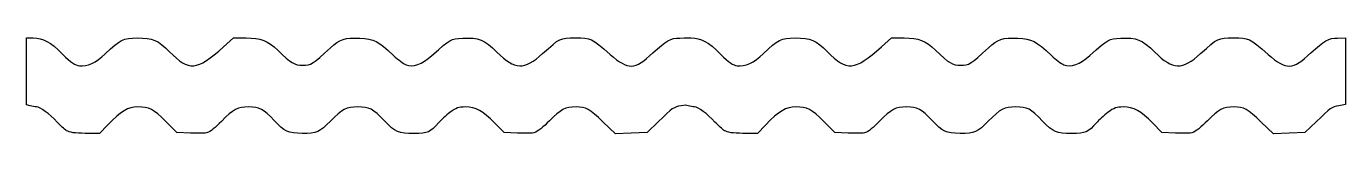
# Model space of a CAD drawing. Header units: centimetres. Extents: x -12.5 to 12.4, y 9.2 to 11.1.
import ezdxf

# ---------------------------------------------------------------- set-up
doc = ezdxf.new("R2010")
doc.units = ezdxf.units.CM
doc.header["$MEASUREMENT"] = 0
doc.layers.add('Layer 1', color=7, linetype='Continuous')

msp = doc.modelspace()

# ---------------------------------------------------------------- linework, layer by layer
at = {"layer": 'Layer 1'}
msp.add_open_spline([(-12.50168, 11.0369), (-12.50168, 11.0369), (-12.50168, 10.40584), (-12.50168, 10.40584), (-12.50168, 10.40584), (-12.50168, 10.40584), (-12.50168, 9.77478), (-12.50168, 9.77478), (-12.50168, 9.77478), (-12.50168, 9.77478), (-12.43211, 9.75389), (-12.43211, 9.75389), (-12.43211, 9.75389), (-12.39384, 9.74239), (-12.33845, 9.73299), (-12.30897, 9.73299), (-12.30897, 9.73299), (-12.24381, 9.73299), (-12.06822, 9.60311), (-11.92424, 9.44776), (-11.92424, 9.44776), (-11.86576, 9.38467), (-11.78432, 9.31088), (-11.74265, 9.28373), (-11.74265, 9.28373), (-11.69, 9.24941), (-11.58405, 9.23344), (-11.39549, 9.23253), (-11.39549, 9.23253), (-11.39549, 9.23253), (-11.12416, 9.23149), (-11.12416, 9.23149), (-11.12416, 9.23149), (-11.12416, 9.23149), (-10.97249, 9.38821), (-10.97249, 9.38821), (-10.97249, 9.38821), (-10.71138, 9.65799), (-10.58708, 9.7332), (-10.4027, 9.73299), (-10.4027, 9.73299), (-10.18039, 9.73273), (-10.10896, 9.695), (-9.87048, 9.45612), (-9.87048, 9.45612), (-9.87048, 9.45612), (-9.66316, 9.2482), (-9.66316, 9.2482), (-9.66316, 9.2482), (-9.66316, 9.2482), (-9.40991, 9.23671), (-9.40991, 9.23671), (-9.40991, 9.23671), (-9.27071, 9.23033), (-9.12461, 9.23496), (-9.08501, 9.24611), (-9.08501, 9.24611), (-9.04542, 9.25727), (-8.92903, 9.35182), (-8.82621, 9.45612), (-8.82621, 9.45612), (-8.59095, 9.69476), (-8.52465, 9.73013), (-8.30999, 9.73195), (-8.30999, 9.73195), (-8.10717, 9.73366), (-8.03442, 9.69435), (-7.83064, 9.47597), (-7.83064, 9.47597), (-7.63551, 9.26686), (-7.56553, 9.23426), (-7.30328, 9.23253), (-7.30328, 9.23253), (-7.02637, 9.23071), (-6.97401, 9.25364), (-6.77106, 9.46134), (-6.77106, 9.46134), (-6.54053, 9.69727), (-6.47224, 9.73299), (-6.25345, 9.73299), (-6.25345, 9.73299), (-6.03464, 9.73299), (-5.97327, 9.70046), (-5.74696, 9.46552), (-5.74696, 9.46552), (-5.54268, 9.25344), (-5.49, 9.23149), (-5.19248, 9.23149), (-5.19248, 9.23149), (-4.93518, 9.23149), (-4.88396, 9.25372), (-4.73191, 9.43209), (-4.73191, 9.43209), (-4.68906, 9.48236), (-4.59172, 9.57097), (-4.51554, 9.62851), (-4.51554, 9.62851), (-4.40028, 9.71557), (-4.35171, 9.73285), (-4.22613, 9.73195), (-4.22613, 9.73195), (-4.02981, 9.73053), (-3.89362, 9.65617), (-3.67442, 9.43104), (-3.67442, 9.43104), (-3.67442, 9.43104), (-3.49632, 9.2482), (-3.49632, 9.2482), (-3.49632, 9.2482), (-3.49632, 9.2482), (-3.24308, 9.23671), (-3.24308, 9.23671), (-3.24308, 9.23671), (-3.10387, 9.23048), (-2.95622, 9.23546), (-2.9147, 9.24716), (-2.9147, 9.24716), (-2.87318, 9.25886), (-2.74953, 9.3595), (-2.63989, 9.47075), (-2.63989, 9.47075), (-2.42432, 9.68949), (-2.34413, 9.73072), (-2.13828, 9.73195), (-2.13828, 9.73195), (-1.95001, 9.73307), (-1.88871, 9.69971), (-1.62554, 9.44776), (-1.62554, 9.44776), (-1.62554, 9.44776), (-1.39317, 9.22522), (-1.39317, 9.22522), (-1.39317, 9.22522), (-1.39317, 9.22522), (-1.09749, 9.23671), (-1.09749, 9.23671), (-1.09749, 9.23671), (-1.09749, 9.23671), (-0.80111, 9.2482), (-0.80111, 9.2482), (-0.80111, 9.2482), (-0.80111, 9.2482), (-0.59031, 9.45194), (-0.59031, 9.45194), (-0.59031, 9.45194), (-0.31086, 9.72251), (-0.30346, 9.72838), (-0.15896, 9.75389), (-0.15896, 9.75389), (-0.15896, 9.75389), (-0.07687, 9.76851), (-0.07687, 9.76851), (-0.07687, 9.76851), (-0.07687, 9.76851), (-0.02817, 9.75389), (-0.02817, 9.75389), (-0.02817, 9.75389), (0.01009, 9.74239), (0.06548, 9.73299), (0.09497, 9.73299), (0.09497, 9.73299), (0.16013, 9.73299), (0.33502, 9.60311), (0.47901, 9.44776), (0.47901, 9.44776), (0.53748, 9.38467), (0.61962, 9.31088), (0.66129, 9.28373), (0.66129, 9.28373), (0.71394, 9.24941), (0.81989, 9.23344), (1.00845, 9.23253), (1.00845, 9.23253), (1.00845, 9.23253), (1.27978, 9.23149), (1.27978, 9.23149), (1.27978, 9.23149), (1.27978, 9.23149), (1.43144, 9.38821), (1.43144, 9.38821), (1.43144, 9.38821), (1.69255, 9.65799), (1.81616, 9.7332), (2.00054, 9.73299), (2.00054, 9.73299), (2.22285, 9.73273), (2.29497, 9.695), (2.53346, 9.45612), (2.53346, 9.45612), (2.53346, 9.45612), (2.74078, 9.2482), (2.74078, 9.2482), (2.74078, 9.2482), (2.74078, 9.2482), (2.99402, 9.23671), (2.99402, 9.23671), (2.99402, 9.23671), (3.13323, 9.23033), (3.27933, 9.23496), (3.31892, 9.24611), (3.31892, 9.24611), (3.35852, 9.25727), (3.47491, 9.35182), (3.57773, 9.45612), (3.57773, 9.45612), (3.81299, 9.69476), (3.87928, 9.73013), (4.09395, 9.73195), (4.09395, 9.73195), (4.29677, 9.73366), (4.36952, 9.69435), (4.5733, 9.47597), (4.5733, 9.47597), (4.76843, 9.26686), (4.8384, 9.23426), (5.10066, 9.23253), (5.10066, 9.23253), (5.37757, 9.23071), (5.42993, 9.25364), (5.63288, 9.46134), (5.63288, 9.46134), (5.86341, 9.69727), (5.9317, 9.73299), (6.15049, 9.73299), (6.15049, 9.73299), (6.3693, 9.73299), (6.42997, 9.70046), (6.65628, 9.46552), (6.65628, 9.46552), (6.86057, 9.25344), (6.91325, 9.23149), (7.21076, 9.23149), (7.21076, 9.23149), (7.46806, 9.23149), (7.51998, 9.25372), (7.67203, 9.43209), (7.67203, 9.43209), (7.71488, 9.48236), (7.81221, 9.57097), (7.88839, 9.62851), (7.88839, 9.62851), (8.00366, 9.71557), (8.05222, 9.73285), (8.17781, 9.73195), (8.17781, 9.73195), (8.37413, 9.73053), (8.51032, 9.65617), (8.72952, 9.43104), (8.72952, 9.43104), (8.72952, 9.43104), (8.90762, 9.2482), (8.90762, 9.2482), (8.90762, 9.2482), (8.90762, 9.2482), (9.16086, 9.23671), (9.16086, 9.23671), (9.16086, 9.23671), (9.30007, 9.23048), (9.44772, 9.23546), (9.48924, 9.24716), (9.48924, 9.24716), (9.53076, 9.25886), (9.65441, 9.3595), (9.76405, 9.47075), (9.76405, 9.47075), (9.97962, 9.68949), (10.05981, 9.73072), (10.26566, 9.73195), (10.26566, 9.73195), (10.45393, 9.73307), (10.51523, 9.69971), (10.7784, 9.44776), (10.7784, 9.44776), (10.7784, 9.44776), (11.01077, 9.22522), (11.01077, 9.22522), (11.01077, 9.22522), (11.01077, 9.22522), (11.30645, 9.23671), (11.30645, 9.23671), (11.30645, 9.23671), (11.30645, 9.23671), (11.60213, 9.2482), (11.60213, 9.2482), (11.60213, 9.2482), (11.60213, 9.2482), (11.81363, 9.45194), (11.81363, 9.45194), (11.81363, 9.45194), (12.09308, 9.72251), (12.09979, 9.72838), (12.24428, 9.75389), (12.24428, 9.75389), (12.24428, 9.75389), (12.36951, 9.77583), (12.36951, 9.77583), (12.36951, 9.77583), (12.36951, 9.77583), (12.36951, 10.40584), (12.36951, 10.40584), (12.36951, 10.40584), (12.36951, 10.40584), (12.36951, 11.0369), (12.36951, 11.0369), (12.36951, 11.0369), (12.36951, 11.0369), (12.21923, 11.03586), (12.21923, 11.03586), (12.21923, 11.03586), (12.05, 11.03503), (11.96497, 10.98789), (11.71484, 10.75376), (11.71484, 10.75376), (11.37088, 10.43181), (11.25135, 10.42711), (10.91129, 10.72242), (10.91129, 10.72242), (10.54088, 11.04408), (10.55547, 11.0369), (10.25592, 11.0369), (10.25592, 11.0369), (9.95557, 11.0369), (9.96855, 11.04258), (9.63534, 10.74018), (9.63534, 10.74018), (9.28888, 10.42575), (9.11593, 10.43153), (8.77404, 10.76839), (8.77404, 10.76839), (8.52901, 11.00981), (8.43003, 11.05064), (8.1305, 11.03063), (8.1305, 11.03063), (7.88318, 11.01411), (7.91483, 11.03112), (7.54819, 10.70675), (7.54819, 10.70675), (7.35781, 10.53832), (7.18738, 10.47685), (7.0584, 10.53017), (7.0584, 10.53017), (7.00896, 10.55062), (6.90377, 10.62902), (6.82464, 10.70361), (6.82464, 10.70361), (6.52457, 10.98648), (6.46108, 11.01946), (6.18945, 11.03168), (6.18945, 11.03168), (5.90158, 11.04463), (5.81532, 11.01615), (5.63427, 10.84884), (5.63427, 10.84884), (5.3052, 10.54473), (5.26528, 10.51873), (5.11179, 10.51973), (5.11179, 10.51973), (4.9552, 10.52074), (4.89289, 10.55853), (4.64009, 10.80391), (4.64009, 10.80391), (4.45041, 10.98803), (4.32559, 11.0369), (4.04386, 11.0369), (4.04386, 11.0369), (4.04386, 11.0369), (3.80732, 11.0369), (3.80732, 11.0369), (3.80732, 11.0369), (3.80732, 11.0369), (3.61878, 10.86869), (3.61878, 10.86869), (3.61878, 10.86869), (3.10487, 10.41098), (2.97196, 10.39936), (2.59955, 10.77675), (2.59955, 10.77675), (2.38314, 10.99606), (2.28807, 11.0369), (1.9908, 11.0369), (1.9908, 11.0369), (1.72294, 11.0369), (1.67748, 11.01428), (1.3897, 10.73495), (1.3897, 10.73495), (1.21892, 10.56919), (1.04531, 10.48954), (0.90131, 10.51032), (0.90131, 10.51032), (0.81649, 10.52256), (0.74972, 10.56882), (0.58406, 10.73286), (0.58406, 10.73286), (0.34773, 10.96689), (0.22131, 11.0369), (0.03236, 11.0369), (0.03236, 11.0369), (0.03236, 11.0369), (-0.03443, 11.0369), (-0.03443, 11.0369), (-0.03443, 11.0369), (-0.03443, 11.0369), (-0.09774, 11.0369), (-0.09774, 11.0369), (-0.09774, 11.0369), (-0.09774, 11.0369), (-0.18471, 11.03586), (-0.18471, 11.03586), (-0.18471, 11.03586), (-0.35394, 11.03503), (-0.43897, 10.98789), (-0.6891, 10.75376), (-0.6891, 10.75376), (-1.03306, 10.43181), (-1.15259, 10.42711), (-1.49265, 10.72242), (-1.49265, 10.72242), (-1.86306, 11.04408), (-1.84847, 11.0369), (-2.14802, 11.0369), (-2.14802, 11.0369), (-2.44837, 11.0369), (-2.43539, 11.04258), (-2.7686, 10.74018), (-2.7686, 10.74018), (-3.11506, 10.42575), (-3.288, 10.43153), (-3.6299, 10.76839), (-3.6299, 10.76839), (-3.87492, 11.00981), (-3.97321, 11.05064), (-4.27274, 11.03063), (-4.27274, 11.03063), (-4.52006, 11.01411), (-4.48842, 11.03112), (-4.85505, 10.70675), (-4.85505, 10.70675), (-5.04543, 10.53832), (-5.21587, 10.47685), (-5.34484, 10.53017), (-5.34484, 10.53017), (-5.39429, 10.55062), (-5.49948, 10.62902), (-5.5786, 10.70361), (-5.5786, 10.70361), (-5.87867, 10.98648), (-5.94285, 11.01946), (-6.21449, 11.03168), (-6.21449, 11.03168), (-6.50236, 11.04463), (-6.58792, 11.01615), (-6.76897, 10.84884), (-6.76897, 10.84884), (-7.09804, 10.54473), (-7.13866, 10.51873), (-7.29215, 10.51973), (-7.29215, 10.51973), (-7.44873, 10.52074), (-7.51035, 10.55853), (-7.76315, 10.80391), (-7.76315, 10.80391), (-7.95284, 10.98803), (-8.07835, 11.0369), (-8.36008, 11.0369), (-8.36008, 11.0369), (-8.36008, 11.0369), (-8.59593, 11.0369), (-8.59593, 11.0369), (-8.59593, 11.0369), (-8.59593, 11.0369), (-8.78446, 10.86869), (-8.78446, 10.86869), (-8.78446, 10.86869), (-9.29837, 10.41098), (-9.43128, 10.39936), (-9.80369, 10.77675), (-9.80369, 10.77675), (-10.0201, 10.99606), (-10.11587, 11.0369), (-10.41314, 11.0369), (-10.41314, 11.0369), (-10.681, 11.0369), (-10.72576, 11.01428), (-11.01354, 10.73495), (-11.01354, 10.73495), (-11.18433, 10.56919), (-11.35862, 10.48954), (-11.50263, 10.51032), (-11.50263, 10.51032), (-11.58745, 10.52256), (-11.65422, 10.56882), (-11.81988, 10.73286), (-11.81988, 10.73286), (-12.05621, 10.96689), (-12.18263, 11.0369), (-12.37158, 11.0369), (-12.37158, 11.0369), (-12.37158, 11.0369), (-12.50168, 11.0369), (-12.50168, 11.0369)], degree=3, knots=[0, 0, 0, 0, 0.00793651, 0.00793651, 0.00793651, 0.00793651, 0.01587302, 0.01587302, 0.01587302, 0.01587302, 0.02380952, 0.02380952, 0.02380952, 0.02380952, 0.03174603, 0.03174603, 0.03174603, 0.03174603, 0.03968254, 0.03968254, 0.03968254, 0.03968254, 0.04761905, 0.04761905, 0.04761905, 0.04761905, 0.05555556, 0.05555556, 0.05555556, 0.05555556, 0.06349206, 0.06349206, 0.06349206, 0.06349206, 0.07142857, 0.07142857, 0.07142857, 0.07142857, 0.07936508, 0.07936508, 0.07936508, 0.07936508, 0.08730159, 0.08730159, 0.08730159, 0.08730159, 0.0952381, 0.0952381, 0.0952381, 0.0952381, 0.1031746, 0.1031746, 0.1031746, 0.1031746, 0.11111111, 0.11111111, 0.11111111, 0.11111111, 0.11904762, 0.11904762, 0.11904762, 0.11904762, 0.12698413, 0.12698413, 0.12698413, 0.12698413, 0.13492063, 0.13492063, 0.13492063, 0.13492063, 0.14285714, 0.14285714, 0.14285714, 0.14285714, 0.15079365, 0.15079365, 0.15079365, 0.15079365, 0.15873016, 0.15873016, 0.15873016, 0.15873016, 0.16666667, 0.16666667, 0.16666667, 0.16666667, 0.17460317, 0.17460317, 0.17460317, 0.17460317, 0.18253968, 0.18253968, 0.18253968, 0.18253968, 0.19047619, 0.19047619, 0.19047619, 0.19047619, 0.1984127, 0.1984127, 0.1984127, 0.1984127, 0.20634921, 0.20634921, 0.20634921, 0.20634921, 0.21428571, 0.21428571, 0.21428571, 0.21428571, 0.22222222, 0.22222222, 0.22222222, 0.22222222, 0.23015873, 0.23015873, 0.23015873, 0.23015873, 0.23809524, 0.23809524, 0.23809524, 0.23809524, 0.24603175, 0.24603175, 0.24603175, 0.24603175, 0.25396825, 0.25396825, 0.25396825, 0.25396825, 0.26190476, 0.26190476, 0.26190476, 0.26190476, 0.26984127, 0.26984127, 0.26984127, 0.26984127, 0.27777778, 0.27777778, 0.27777778, 0.27777778, 0.28571429, 0.28571429, 0.28571429, 0.28571429, 0.29365079, 0.29365079, 0.29365079, 0.29365079, 0.3015873, 0.3015873, 0.3015873, 0.3015873, 0.30952381, 0.30952381, 0.30952381, 0.30952381, 0.31746032, 0.31746032, 0.31746032, 0.31746032, 0.32539683, 0.32539683, 0.32539683, 0.32539683, 0.33333333, 0.33333333, 0.33333333, 0.33333333, 0.34126984, 0.34126984, 0.34126984, 0.34126984, 0.34920635, 0.34920635, 0.34920635, 0.34920635, 0.35714286, 0.35714286, 0.35714286, 0.35714286, 0.36507937, 0.36507937, 0.36507937, 0.36507937, 0.37301587, 0.37301587, 0.37301587, 0.37301587, 0.38095238, 0.38095238, 0.38095238, 0.38095238, 0.38888889, 0.38888889, 0.38888889, 0.38888889, 0.3968254, 0.3968254, 0.3968254, 0.3968254, 0.4047619, 0.4047619, 0.4047619, 0.4047619, 0.41269841, 0.41269841, 0.41269841, 0.41269841, 0.42063492, 0.42063492, 0.42063492, 0.42063492, 0.42857143, 0.42857143, 0.42857143, 0.42857143, 0.43650794, 0.43650794, 0.43650794, 0.43650794, 0.44444444, 0.44444444, 0.44444444, 0.44444444, 0.45238095, 0.45238095, 0.45238095, 0.45238095, 0.46031746, 0.46031746, 0.46031746, 0.46031746, 0.46825397, 0.46825397, 0.46825397, 0.46825397, 0.47619048, 0.47619048, 0.47619048, 0.47619048, 0.48412698, 0.48412698, 0.48412698, 0.48412698, 0.49206349, 0.49206349, 0.49206349, 0.49206349, 0.5, 0.5, 0.5, 0.5, 0.50793651, 0.50793651, 0.50793651, 0.50793651, 0.51587302, 0.51587302, 0.51587302, 0.51587302, 0.52380952, 0.52380952, 0.52380952, 0.52380952, 0.53174603, 0.53174603, 0.53174603, 0.53174603, 0.53968254, 0.53968254, 0.53968254, 0.53968254, 0.54761905, 0.54761905, 0.54761905, 0.54761905, 0.55555556, 0.55555556, 0.55555556, 0.55555556, 0.56349206, 0.56349206, 0.56349206, 0.56349206, 0.57142857, 0.57142857, 0.57142857, 0.57142857, 0.57936508, 0.57936508, 0.57936508, 0.57936508, 0.58730159, 0.58730159, 0.58730159, 0.58730159, 0.5952381, 0.5952381, 0.5952381, 0.5952381, 0.6031746, 0.6031746, 0.6031746, 0.6031746, 0.61111111, 0.61111111, 0.61111111, 0.61111111, 0.61904762, 0.61904762, 0.61904762, 0.61904762, 0.62698413, 0.62698413, 0.62698413, 0.62698413, 0.63492063, 0.63492063, 0.63492063, 0.63492063, 0.64285714, 0.64285714, 0.64285714, 0.64285714, 0.65079365, 0.65079365, 0.65079365, 0.65079365, 0.65873016, 0.65873016, 0.65873016, 0.65873016, 0.66666667, 0.66666667, 0.66666667, 0.66666667, 0.67460317, 0.67460317, 0.67460317, 0.67460317, 0.68253968, 0.68253968, 0.68253968, 0.68253968, 0.69047619, 0.69047619, 0.69047619, 0.69047619, 0.6984127, 0.6984127, 0.6984127, 0.6984127, 0.70634921, 0.70634921, 0.70634921, 0.70634921, 0.71428571, 0.71428571, 0.71428571, 0.71428571, 0.72222222, 0.72222222, 0.72222222, 0.72222222, 0.73015873, 0.73015873, 0.73015873, 0.73015873, 0.73809524, 0.73809524, 0.73809524, 0.73809524, 0.74603175, 0.74603175, 0.74603175, 0.74603175, 0.75396825, 0.75396825, 0.75396825, 0.75396825, 0.76190476, 0.76190476, 0.76190476, 0.76190476, 0.76984127, 0.76984127, 0.76984127, 0.76984127, 0.77777778, 0.77777778, 0.77777778, 0.77777778, 0.78571429, 0.78571429, 0.78571429, 0.78571429, 0.79365079, 0.79365079, 0.79365079, 0.79365079, 0.8015873, 0.8015873, 0.8015873, 0.8015873, 0.80952381, 0.80952381, 0.80952381, 0.80952381, 0.81746032, 0.81746032, 0.81746032, 0.81746032, 0.82539683, 0.82539683, 0.82539683, 0.82539683, 0.83333333, 0.83333333, 0.83333333, 0.83333333, 0.84126984, 0.84126984, 0.84126984, 0.84126984, 0.84920635, 0.84920635, 0.84920635, 0.84920635, 0.85714286, 0.85714286, 0.85714286, 0.85714286, 0.86507937, 0.86507937, 0.86507937, 0.86507937, 0.87301587, 0.87301587, 0.87301587, 0.87301587, 0.88095238, 0.88095238, 0.88095238, 0.88095238, 0.88888889, 0.88888889, 0.88888889, 0.88888889, 0.8968254, 0.8968254, 0.8968254, 0.8968254, 0.9047619, 0.9047619, 0.9047619, 0.9047619, 0.91269841, 0.91269841, 0.91269841, 0.91269841, 0.92063492, 0.92063492, 0.92063492, 0.92063492, 0.92857143, 0.92857143, 0.92857143, 0.92857143, 0.93650794, 0.93650794, 0.93650794, 0.93650794, 0.94444444, 0.94444444, 0.94444444, 0.94444444, 0.95238095, 0.95238095, 0.95238095, 0.95238095, 0.96031746, 0.96031746, 0.96031746, 0.96031746, 0.96825397, 0.96825397, 0.96825397, 0.96825397, 0.97619048, 0.97619048, 0.97619048, 0.97619048, 0.98412698, 0.98412698, 0.98412698, 0.98412698, 1, 1, 1, 1], dxfattribs=at)

doc.saveas('drawing.dxf')
